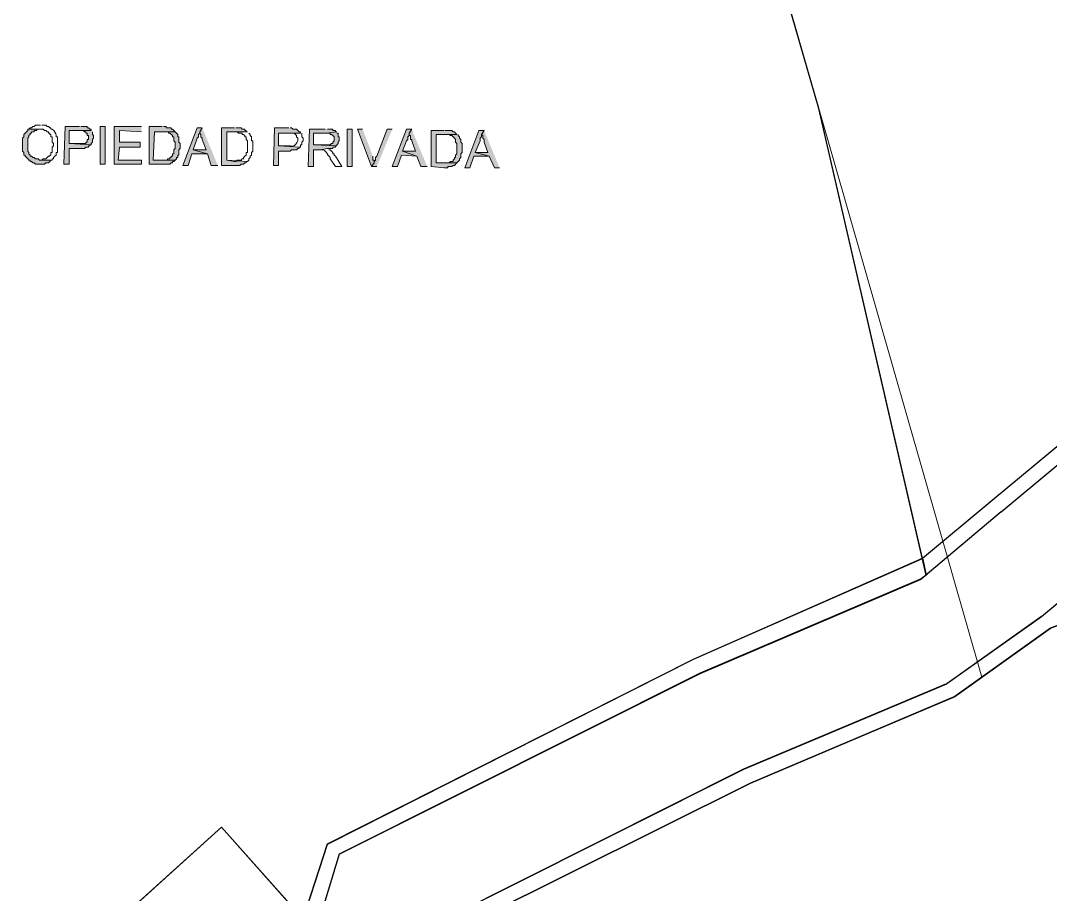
# Model space of a CAD drawing. Header units: millimetres. Extents: x -3 to 3438, y -2371 to 140.
# Drawn here: x 552.11 to 558.4, y 108.44 to 113.78 of the extents above; entities that cross this region are included whole.
import ezdxf

# ---------------------------------------------------------------- set-up
doc = ezdxf.new("R2010")
doc.units = ezdxf.units.MM
doc.layers.add('1- 3', color=3, linetype='Continuous')

msp = doc.modelspace()

# ---------------------------------------------------------------- hatches: boundary and pattern name
at = {"layer": '1- 3'}
for points in [[(552.47, 113.1363), (552.3831, 113.1363), (552.3752, 112.9072), (552.4068, 112.9072), (552.4068, 113.002), (552.5016, 113.002), (552.5095, 113.0099), (552.5253, 113.0099), (552.5253, 113.0178), (552.5332, 113.0178), (552.5332, 113.0257), (552.5411, 113.0257), (552.4068, 113.0336), (552.4068, 113.1126), (552.5411, 113.1126), (552.5411, 113.1205), (552.5332, 113.1205), (552.5253, 113.1284), (552.5174, 113.1284), (552.5174, 113.1363), (552.4779, 113.1363)], [(552.8491, 113.1363), (552.6832, 113.1363), (552.6832, 112.9072), (552.8491, 112.9072), (552.8491, 112.9309), (552.7069, 112.9309), (552.7148, 113.0099), (552.8412, 113.0099), (552.8412, 113.0415), (552.7148, 113.0415), (552.7148, 113.1126), (552.8491, 113.1047)], [(552.9755, 113.1363), (552.8965, 113.1363), (552.8965, 112.9072), (553.0229, 112.9072), (553.0308, 112.9151), (553.0387, 112.9151), (553.0387, 112.923), (553.0466, 112.923), (553.0545, 112.9309), (552.9202, 112.9309), (552.9281, 113.1047), (553.0545, 113.1047), (553.0387, 113.1205), (553.0308, 113.1205), (553.0308, 113.1284), (552.9992, 113.1284), (552.9992, 113.1363), (552.9834, 113.1363)], [(553.2204, 113.1284), (553.1888, 113.1284), (553.1019, 112.8993), (553.1335, 112.8993), (553.1572, 112.9704), (553.252, 112.9704), (553.1651, 112.9941), (553.1888, 113.0652), (553.1967, 113.0731), (553.1967, 113.0889), (553.2046, 113.0968), (553.2046, 113.1047)], [(553.2204, 113.1284), (553.2046, 113.1047), (553.2046, 113.0968), (553.2125, 113.0889), (553.2125, 113.0731), (553.2204, 113.0652), (553.2204, 113.0573), (553.2441, 112.9941), (553.1651, 112.9941), (553.252, 112.9704), (553.2757, 112.8993), (553.3152, 112.8993)], [(553.4178, 113.1284), (553.3389, 113.1284), (553.3389, 112.8993), (553.4494, 112.8993), (553.4573, 112.9072), (553.4731, 112.9072), (553.481, 112.9151), (553.4889, 112.9151), (553.4889, 112.923), (553.4968, 112.923), (553.3705, 112.9309), (553.3705, 113.1047), (553.4968, 113.1047), (553.4889, 113.1047), (553.4889, 113.1126), (553.481, 113.1126), (553.481, 113.1205), (553.4652, 113.1205), (553.4573, 113.1284), (553.4257, 113.1284)], [(553.7496, 113.1284), (553.6627, 113.1284), (553.6548, 112.8993), (553.6864, 112.8993), (553.6864, 112.9862), (553.7575, 112.9862), (553.7654, 112.9941), (553.797, 112.9941), (553.8049, 113.002), (553.8128, 113.002), (553.8128, 113.0099), (553.8207, 113.0099), (553.6864, 113.0178), (553.6864, 113.0968), (553.8207, 113.0968), (553.8207, 113.1047), (553.8128, 113.1047), (553.797, 113.1205), (553.7733, 113.1205), (553.7654, 113.1284), (553.7575, 113.1284)], [(552.1619, 113.1205), (552.154, 113.1205), (552.154, 113.1126), (552.1382, 113.0968), (552.1303, 113.0889), (552.1303, 113.0731), (552.1224, 113.0652), (552.1224, 112.9862), (552.1303, 112.9783), (552.1303, 112.9625), (552.1382, 112.9625), (552.1382, 112.9546), (552.154, 112.9388), (552.1619, 112.9309), (552.1698, 112.9309), (552.1698, 112.923), (552.1777, 112.923), (552.1856, 112.9151), (552.1935, 112.9151), (552.2014, 112.9072), (552.2567, 112.9072), (552.2646, 112.9151), (552.2804, 112.9151), (552.2883, 112.923), (552.2962, 112.9309), (552.3041, 112.9309), (552.2251, 112.9309), (552.2172, 112.9388), (552.2014, 112.9388), (552.1935, 112.9467), (552.1856, 112.9467), (552.1777, 112.9546), (552.1698, 112.9546), (552.1698, 112.9625), (552.1619, 112.9704), (552.1619, 112.9783), (552.154, 112.9862), (552.154, 113.0652), (552.1619, 113.0731), (552.1619, 113.081), (552.1698, 113.0889), (552.1698, 113.0968), (552.1777, 113.0968), (552.1777, 113.1047), (552.1935, 113.1047), (552.1935, 113.1126), (552.2093, 113.1126), (552.2093, 113.1205), (552.233, 113.1205)], [(552.5411, 113.1126), (552.47, 113.1126), (552.4937, 113.1126), (552.5016, 113.1047), (552.5095, 113.1047), (552.5095, 113.0968), (552.5174, 113.0968), (552.5174, 113.081), (552.5253, 113.081), (552.5253, 113.0573), (552.5174, 113.0573), (552.5174, 113.0415), (552.5095, 113.0415), (552.5095, 113.0336), (552.4068, 113.0336), (552.5411, 113.0257), (552.5411, 113.0336), (552.549, 113.0415), (552.549, 113.0573), (552.5569, 113.0652), (552.5569, 113.081), (552.549, 113.0889), (552.549, 113.1047)], [(553.0545, 113.1047), (552.9755, 113.1047), (553.015, 113.1047), (553.015, 113.0968), (553.0229, 113.0968), (553.0387, 113.081), (553.0387, 113.0731), (553.0466, 113.0731), (553.0466, 113.0494), (553.0545, 113.0415), (553.0545, 113.002), (553.0466, 112.9941), (553.0466, 112.9704), (553.0387, 112.9704), (553.0387, 112.9546), (553.0308, 112.9546), (553.0308, 112.9467), (553.0229, 112.9467), (553.0229, 112.9388), (553.0071, 112.9388), (553.0071, 112.9309), (552.9202, 112.9309), (553.0545, 112.9309), (553.0624, 112.9388), (553.0624, 112.9467), (553.0703, 112.9467), (553.0703, 112.9625), (553.0782, 112.9625), (553.0782, 112.9941), (553.0861, 113.002), (553.0861, 113.0336), (553.0782, 113.0415), (553.0782, 113.0731), (553.0703, 113.0731), (553.0703, 113.0889), (553.0624, 113.0968)], [(553.9708, 113.1205), (553.876, 113.1205), (553.8681, 112.8914), (553.8997, 112.8914), (553.8997, 112.9941), (553.9392, 112.9941), (553.9866, 113.002), (554.0182, 113.002), (554.0182, 113.0099), (554.034, 113.0099), (554.034, 113.0178), (554.0419, 113.0178), (553.8997, 113.0257), (553.8997, 113.0968), (553.9787, 113.0968), (554.0419, 113.1047), (554.034, 113.1047), (554.034, 113.1126), (554.0182, 113.1126), (554.0182, 113.1205), (553.9866, 113.1205)], [(554.0419, 113.1047), (553.9787, 113.0968), (554.0024, 113.0968), (554.0024, 113.0889), (554.0103, 113.0889), (554.0182, 113.081), (554.0261, 113.0731), (554.0261, 113.0494), (554.0182, 113.0415), (554.0182, 113.0336), (554.0103, 113.0336), (554.0024, 113.0257), (553.8997, 113.0257), (554.0419, 113.0178), (554.0419, 113.0257), (554.0498, 113.0336), (554.0498, 113.0415), (554.0577, 113.0494), (554.0577, 113.0731), (554.0498, 113.0731), (554.0498, 113.0968), (554.0419, 113.0968)], [(554.1998, 113.1205), (554.1682, 113.1205), (554.2551, 112.8914), (554.2709, 112.9151), (554.2709, 112.9309), (554.263, 112.9309), (554.263, 112.9546)], [(554.3815, 113.1205), (554.3499, 113.1205), (554.2867, 112.9546), (554.2788, 112.9467), (554.2788, 112.9309), (554.2709, 112.923), (554.2709, 112.9151), (554.2551, 112.8914), (554.2867, 112.8914)], [(554.5, 113.1205), (554.4684, 113.1205), (554.3815, 112.8914), (554.4131, 112.8914), (554.4368, 112.9625), (554.5316, 112.9546), (554.4447, 112.9862), (554.4684, 113.0494), (554.4763, 113.0573), (554.4763, 113.0731), (554.4842, 113.081), (554.4842, 113.0968)], [(554.5, 113.1205), (554.4842, 113.0968), (554.4842, 113.081), (554.4921, 113.081), (554.4921, 113.0573), (554.5, 113.0573), (554.5, 113.0494), (554.5237, 112.9862), (554.4447, 112.9862), (554.5316, 112.9546), (554.5553, 112.8914), (554.5948, 112.8914)], [(554.6975, 113.1126), (554.6185, 113.1126), (554.6185, 112.8914), (554.6975, 112.8835), (554.7212, 112.8835), (554.7212, 112.8914), (554.7449, 112.8914), (554.7528, 112.8993), (554.7607, 112.8993), (554.7765, 112.9151), (554.6501, 112.9151), (554.6501, 113.0889), (554.7765, 113.0889), (554.7686, 113.0968), (554.7607, 113.1047), (554.7528, 113.1047), (554.7449, 113.1126), (554.7054, 113.1126)], [(554.7765, 113.0889), (554.6975, 113.0889), (554.7291, 113.0889), (554.737, 113.081), (554.7449, 113.081), (554.7607, 113.0652), (554.7686, 113.0573), (554.7686, 113.0415), (554.7765, 113.0336), (554.7765, 112.9704), (554.7686, 112.9625), (554.7686, 112.9467), (554.7607, 112.9467), (554.7607, 112.9388), (554.7528, 112.9309), (554.7528, 112.923), (554.737, 112.923), (554.7291, 112.9151), (554.6501, 112.9151), (554.7765, 112.9151), (554.7844, 112.923), (554.7923, 112.9309), (554.7923, 112.9388), (554.8002, 112.9467), (554.8002, 112.9704), (554.8081, 112.9783), (554.8081, 113.0336), (554.8002, 113.0415), (554.8002, 113.0573), (554.7923, 113.0652), (554.7923, 113.0731), (554.7844, 113.081), (554.7844, 113.0889)], [(554.9423, 113.1126), (554.9107, 113.1126), (554.8238, 112.8835), (554.8554, 112.8835), (554.8791, 112.9546), (554.9739, 112.9546), (554.887, 112.9783), (554.9186, 113.0494), (554.9186, 113.0652), (554.9265, 113.0731), (554.9265, 113.0889)], [(554.9423, 113.1126), (554.9265, 113.0889), (554.9344, 113.081), (554.9344, 113.0652), (554.9423, 113.0573), (554.9423, 113.0415), (554.966, 112.9783), (554.887, 112.9783), (554.9739, 112.9546), (555.0055, 112.8835), (555.0371, 112.8835)]]:
    msp.add_hatch(color=256, dxfattribs=at).paths.add_polyline_path(points)
h = msp.add_hatch(color=256, dxfattribs=at)
h.dxf.hatch_style = 2
h.paths.add_polyline_path([(552.628, 112.9072), (552.628, 113.1363), (552.5964, 113.1363), (552.5964, 112.9072)])
h = msp.add_hatch(color=256, dxfattribs=at)
h.dxf.hatch_style = 2
h.paths.add_polyline_path([(554.1366, 112.8914), (554.1366, 113.1205), (554.105, 113.1205), (554.105, 112.8914)])

# ---------------------------------------------------------------- linework, layer by layer
at = {"layer": '1- 3', "lineweight": 5}
msp.add_lwpolyline([(554.7607, 121.4775), (554.0656, 125.0478), (553.56, 132.4807), (555.203, 132.2674), (555.6848, 125.1584), (556.6406, 120.2532), (564.7686, 117.5676), (564.5079, 116.9673), (564.342, 116.2642), (564.7054, 116.1695), (564.6185, 112.4491), (558.402, 110.0715), (557.9834, 109.7714), (556.9881, 113.2469), (555.3689, 118.8788), (554.7607, 121.4775)], dxfattribs=at)
at = {"layer": '1- 3', "lineweight": 25}
for points in [[(552.2646, 107.883), (553.3389, 108.8546), (553.8365, 108.2937), (553.9866, 108.7519), (556.222, 109.8814), (557.6201, 110.4975), (556.9881, 113.2463), (556.1746, 116.0583)], [(558.0466, 110.8535), (563.0624, 115.0162)], [(558.1019, 110.7824), (563.1651, 115.0004)], [(553.5838, 106.9517), (553.4258, 107.1334), (554.2789, 107.8996), (554.2789, 108.0812), (556.5301, 109.2108), (557.7702, 109.7321), (558.3468, 110.1429), (563.9077, 114.7716)], [(558.3468, 110.1426), (562.6911, 113.7524)], [(557.6438, 110.3956), (556.9882, 113.2471)], [(564.6185, 112.4486), (558.402, 110.071), (557.8175, 109.6524), (556.5695, 109.1231), (554.3657, 108.0252)], [(557.6201, 110.498), (558.0466, 110.8535)], [(558.1019, 110.7824), (557.6122, 110.3716)], [(557.6438, 110.3956), (557.6122, 110.3719), (556.2615, 109.7953), (554.0577, 108.6894), (553.9234, 108.2471), (553.2283, 107.6152), (553.0546, 107.552), (552.9914, 107.6231), (553.173, 107.6942), (553.8366, 108.2945), (553.9866, 108.7526), (556.222, 109.8822), (557.6201, 110.4983), (557.6438, 110.3956)], [(553.5838, 106.9517), (552.9914, 107.6231), (553.173, 107.6942), (553.8365, 108.2945), (553.9866, 108.7526), (556.222, 109.8822), (557.6201, 110.4983)], [(554.0577, 108.6892), (556.2615, 109.795), (557.6122, 110.3716)], [(558.3468, 110.1426), (557.7701, 109.7318)], [(558.4021, 110.0718), (557.8176, 109.6531), (556.5696, 109.1239), (554.3658, 108.026), (554.4922, 107.9707), (553.6707, 107.2361), (553.5838, 106.9517)], [(554.2788, 108.081), (556.53, 109.2105), (557.7701, 109.7318)], [(553.8365, 108.2943), (553.173, 107.6939), (552.9913, 107.6228), (552.5411, 108.1363), (553.3389, 108.8551), (553.8365, 108.2943)], [(554.0577, 108.6892), (553.9234, 108.2468)]]:
    msp.add_lwpolyline(points, dxfattribs=at)
at = {"layer": '1- 3', "lineweight": 0}
for points in [[(552.47, 113.1363), (552.3831, 113.1363), (552.3752, 112.9072), (552.4068, 112.9072), (552.4068, 113.002), (552.5016, 113.002), (552.5095, 113.0099), (552.5253, 113.0099), (552.5253, 113.0178), (552.5332, 113.0178), (552.5332, 113.0257), (552.5411, 113.0257), (552.4068, 113.0336), (552.4068, 113.1126), (552.5411, 113.1126), (552.5411, 113.1205), (552.5332, 113.1205), (552.5253, 113.1284), (552.5174, 113.1284), (552.5174, 113.1363), (552.4779, 113.1363)], [(552.628, 112.9072), (552.628, 113.1363), (552.5964, 113.1363), (552.5964, 112.9072), (552.628, 112.9072)], [(552.8491, 113.1363), (552.6832, 113.1363), (552.6832, 112.9072), (552.8491, 112.9072), (552.8491, 112.9309), (552.7069, 112.9309), (552.7148, 113.0099), (552.8412, 113.0099), (552.8412, 113.0415), (552.7148, 113.0415), (552.7148, 113.1126), (552.8491, 113.1047)], [(552.9755, 113.1363), (552.8965, 113.1363), (552.8965, 112.9072), (553.0229, 112.9072), (553.0308, 112.9151), (553.0387, 112.9151), (553.0387, 112.923), (553.0466, 112.923), (553.0545, 112.9309), (552.9202, 112.9309), (552.9281, 113.1047), (553.0545, 113.1047), (553.0387, 113.1205), (553.0308, 113.1205), (553.0308, 113.1284), (552.9992, 113.1284), (552.9992, 113.1363), (552.9834, 113.1363)], [(553.2204, 113.1284), (553.1888, 113.1284), (553.1019, 112.8993), (553.1335, 112.8993), (553.1572, 112.9704), (553.252, 112.9704), (553.1651, 112.9941), (553.1888, 113.0652), (553.1967, 113.0731), (553.1967, 113.0889), (553.2046, 113.0968), (553.2046, 113.1047)], [(553.2204, 113.1284), (553.2046, 113.1047), (553.2046, 113.0968), (553.2125, 113.0889), (553.2125, 113.0731), (553.2204, 113.0652), (553.2204, 113.0573), (553.2441, 112.9941), (553.1651, 112.9941), (553.252, 112.9704), (553.2757, 112.8993), (553.3152, 112.8993)], [(553.4178, 113.1284), (553.3389, 113.1284), (553.3389, 112.8993), (553.4494, 112.8993), (553.4573, 112.9072), (553.4731, 112.9072), (553.481, 112.9151), (553.4889, 112.9151), (553.4889, 112.923), (553.4968, 112.923), (553.3705, 112.9309), (553.3705, 113.1047), (553.4968, 113.1047), (553.4889, 113.1047), (553.4889, 113.1126), (553.481, 113.1126), (553.481, 113.1205), (553.4652, 113.1205), (553.4573, 113.1284), (553.4257, 113.1284)], [(553.7496, 113.1284), (553.6627, 113.1284), (553.6548, 112.8993), (553.6864, 112.8993), (553.6864, 112.9862), (553.7575, 112.9862), (553.7654, 112.9941), (553.797, 112.9941), (553.8049, 113.002), (553.8128, 113.002), (553.8128, 113.0099), (553.8207, 113.0099), (553.6864, 113.0178), (553.6864, 113.0968), (553.8207, 113.0968), (553.8207, 113.1047), (553.8128, 113.1047), (553.797, 113.1205), (553.7733, 113.1205), (553.7654, 113.1284), (553.7575, 113.1284)], [(552.1619, 113.1205), (552.154, 113.1205), (552.154, 113.1126), (552.1382, 113.0968), (552.1303, 113.0889), (552.1303, 113.0731), (552.1224, 113.0652), (552.1224, 112.9862), (552.1303, 112.9783), (552.1303, 112.9625), (552.1382, 112.9625), (552.1382, 112.9546), (552.154, 112.9388), (552.1619, 112.9309), (552.1698, 112.9309), (552.1698, 112.923), (552.1777, 112.923), (552.1856, 112.9151), (552.1935, 112.9151), (552.2014, 112.9072), (552.2567, 112.9072), (552.2646, 112.9151), (552.2804, 112.9151), (552.2883, 112.923), (552.2962, 112.9309), (552.3041, 112.9309), (552.2251, 112.9309), (552.2172, 112.9388), (552.2014, 112.9388), (552.1935, 112.9467), (552.1856, 112.9467), (552.1777, 112.9546), (552.1698, 112.9546), (552.1698, 112.9625), (552.1619, 112.9704), (552.1619, 112.9783), (552.154, 112.9862), (552.154, 113.0652), (552.1619, 113.0731), (552.1619, 113.081), (552.1698, 113.0889), (552.1698, 113.0968), (552.1777, 113.0968), (552.1777, 113.1047), (552.1935, 113.1047), (552.1935, 113.1126), (552.2093, 113.1126), (552.2093, 113.1205), (552.233, 113.1205)], [(552.5411, 113.1126), (552.47, 113.1126), (552.4937, 113.1126), (552.5016, 113.1047), (552.5095, 113.1047), (552.5095, 113.0968), (552.5174, 113.0968), (552.5174, 113.081), (552.5253, 113.081), (552.5253, 113.0573), (552.5174, 113.0573), (552.5174, 113.0415), (552.5095, 113.0415), (552.5095, 113.0336), (552.4068, 113.0336), (552.5411, 113.0257), (552.5411, 113.0336), (552.549, 113.0415), (552.549, 113.0573), (552.5569, 113.0652), (552.5569, 113.081), (552.549, 113.0889), (552.549, 113.1047)], [(553.0545, 113.1047), (552.9755, 113.1047), (553.015, 113.1047), (553.015, 113.0968), (553.0229, 113.0968), (553.0387, 113.081), (553.0387, 113.0731), (553.0466, 113.0731), (553.0466, 113.0494), (553.0545, 113.0415), (553.0545, 113.002), (553.0466, 112.9941), (553.0466, 112.9704), (553.0387, 112.9704), (553.0387, 112.9546), (553.0308, 112.9546), (553.0308, 112.9467), (553.0229, 112.9467), (553.0229, 112.9388), (553.0071, 112.9388), (553.0071, 112.9309), (552.9202, 112.9309), (553.0545, 112.9309), (553.0624, 112.9388), (553.0624, 112.9467), (553.0703, 112.9467), (553.0703, 112.9625), (553.0782, 112.9625), (553.0782, 112.9941), (553.0861, 113.002), (553.0861, 113.0336), (553.0782, 113.0415), (553.0782, 113.0731), (553.0703, 113.0731), (553.0703, 113.0889), (553.0624, 113.0968), (553.0545, 113.1047)], [(553.9708, 113.1205), (553.876, 113.1205), (553.8681, 112.8914), (553.8997, 112.8914), (553.8997, 112.9941), (553.9392, 112.9941), (553.9866, 113.002), (554.0182, 113.002), (554.0182, 113.0099), (554.034, 113.0099), (554.034, 113.0178), (554.0419, 113.0178), (553.8997, 113.0257), (553.8997, 113.0968), (553.9787, 113.0968), (554.0419, 113.1047), (554.034, 113.1047), (554.034, 113.1126), (554.0182, 113.1126), (554.0182, 113.1205), (553.9866, 113.1205)], [(554.0419, 113.1047), (553.9787, 113.0968), (554.0024, 113.0968), (554.0024, 113.0889), (554.0103, 113.0889), (554.0182, 113.081), (554.0261, 113.0731), (554.0261, 113.0494), (554.0182, 113.0415), (554.0182, 113.0336), (554.0103, 113.0336), (554.0024, 113.0257), (553.8997, 113.0257), (554.0419, 113.0178), (554.0419, 113.0257), (554.0498, 113.0336), (554.0498, 113.0415), (554.0577, 113.0494), (554.0577, 113.0731), (554.0498, 113.0731), (554.0498, 113.0968), (554.0419, 113.0968)], [(554.1366, 112.8914), (554.1366, 113.1205), (554.105, 113.1205), (554.105, 112.8914), (554.1366, 112.8914)], [(554.1998, 113.1205), (554.1682, 113.1205), (554.2551, 112.8914), (554.2709, 112.9151), (554.2709, 112.9309), (554.263, 112.9309), (554.263, 112.9546)], [(554.3815, 113.1205), (554.3499, 113.1205), (554.2867, 112.9546), (554.2788, 112.9467), (554.2788, 112.9309), (554.2709, 112.923), (554.2709, 112.9151), (554.2551, 112.8914), (554.2867, 112.8914)], [(554.5, 113.1205), (554.4684, 113.1205), (554.3815, 112.8914), (554.4131, 112.8914), (554.4368, 112.9625), (554.5316, 112.9546), (554.4447, 112.9862), (554.4684, 113.0494), (554.4763, 113.0573), (554.4763, 113.0731), (554.4842, 113.081), (554.4842, 113.0968)], [(554.5, 113.1205), (554.4842, 113.0968), (554.4842, 113.081), (554.4921, 113.081), (554.4921, 113.0573), (554.5, 113.0573), (554.5, 113.0494), (554.5237, 112.9862), (554.4447, 112.9862), (554.5316, 112.9546), (554.5553, 112.8914), (554.5948, 112.8914)], [(554.6975, 113.1126), (554.6185, 113.1126), (554.6185, 112.8914), (554.6975, 112.8835), (554.7212, 112.8835), (554.7212, 112.8914), (554.7449, 112.8914), (554.7528, 112.8993), (554.7607, 112.8993), (554.7765, 112.9151), (554.6501, 112.9151), (554.6501, 113.0889), (554.7765, 113.0889), (554.7686, 113.0968), (554.7607, 113.1047), (554.7528, 113.1047), (554.7449, 113.1126), (554.7054, 113.1126)], [(554.7765, 113.0889), (554.6975, 113.0889), (554.7291, 113.0889), (554.737, 113.081), (554.7449, 113.081), (554.7607, 113.0652), (554.7686, 113.0573), (554.7686, 113.0415), (554.7765, 113.0336), (554.7765, 112.9704), (554.7686, 112.9625), (554.7686, 112.9467), (554.7607, 112.9467), (554.7607, 112.9388), (554.7528, 112.9309), (554.7528, 112.923), (554.737, 112.923), (554.7291, 112.9151), (554.6501, 112.9151), (554.7765, 112.9151), (554.7844, 112.923), (554.7923, 112.9309), (554.7923, 112.9388), (554.8002, 112.9467), (554.8002, 112.9704), (554.8081, 112.9783), (554.8081, 113.0336), (554.8002, 113.0415), (554.8002, 113.0573), (554.7923, 113.0652), (554.7923, 113.0731), (554.7844, 113.081), (554.7844, 113.0889)], [(554.9423, 113.1126), (554.9107, 113.1126), (554.8238, 112.8835), (554.8554, 112.8835), (554.8791, 112.9546), (554.9739, 112.9546), (554.887, 112.9783), (554.9186, 113.0494), (554.9186, 113.0652), (554.9265, 113.0731), (554.9265, 113.0889)], [(554.9423, 113.1126), (554.9265, 113.0889), (554.9344, 113.081), (554.9344, 113.0652), (554.9423, 113.0573), (554.9423, 113.0415), (554.966, 112.9783), (554.887, 112.9783), (554.9739, 112.9546), (555.0055, 112.8835), (555.0371, 112.8835)]]:
    msp.add_lwpolyline(points, dxfattribs=at)
at = {"layer": '1- 3', "lineweight": 25}
for points, knots in [([(583.9234, 38.9024), (583.9234, 38.9024), (583.9234, 137.7493), (583.9234, 137.7493), (583.9192, 138.052), (583.6778, 138.2815), (583.3784, 138.2864), (583.3784, 138.2864), (541.9329, 138.2864), (541.9329, 138.2864)], [0, 0, 0, 0, 1, 1, 1, 2, 2, 2, 3, 3, 3, 3]), ([(563.9155, 131.1142), (563.9155, 131.1142), (566.3799, 127.0067), (566.3799, 127.0067), (566.3799, 127.0067), (568.7812, 123.0099), (568.7812, 123.0099), (568.7812, 123.0099), (570.4084, 120.4586), (570.4084, 120.4586), (570.4084, 120.4586), (572.2251, 117.4333), (572.2251, 117.4333), (572.2251, 117.4333), (572.4068, 117.1015), (572.4068, 117.1015), (572.4068, 117.1015), (572.8886, 116.6513), (572.8886, 116.6513), (572.8886, 116.6513), (574.6896, 111.4775), (574.6896, 111.4775), (574.6896, 111.4775), (564.6185, 112.4491), (564.6185, 112.4491), (564.6185, 112.4491), (558.402, 110.0715), (558.402, 110.0715), (558.402, 110.0715), (557.8175, 109.6529), (557.8175, 109.6529), (557.8175, 109.6529), (556.5695, 109.1236), (556.5695, 109.1236), (556.5695, 109.1236), (554.3657, 108.0257), (554.3657, 108.0257), (554.3657, 108.0257), (554.8554, 107.8124), (554.8554, 107.8124), (554.8554, 107.8124), (554.8791, 107.7966), (554.8791, 107.7966), (554.8791, 107.7966), (555.1635, 107.4886), (555.1635, 107.4886), (555.1635, 107.4886), (555.3136, 107.2674), (555.3136, 107.2674), (555.3136, 107.2674), (555.3768, 107.1489), (555.3768, 107.1489), (555.3768, 107.1489), (557.2409, 102.7571), (557.2409, 102.7571), (557.2409, 102.7571), (556.9013, 102.7097), (556.9013, 102.7097), (556.9013, 102.7097), (556.7986, 102.6386), (556.7986, 102.6386), (556.7986, 102.6386), (556.5695, 102.5755), (556.5695, 102.5755), (556.5695, 102.5755), (556.372, 102.7966), (556.372, 102.7966), (556.372, 102.7966), (555.8744, 103.4364), (555.8744, 103.4364), (555.8744, 103.4364), (553.4573, 106.5249), (553.4573, 106.5249), (553.4573, 106.5249), (552.6358, 107.4491), (552.6358, 107.4491), (551.6656, 108.6175), (550.5888, 109.6971), (549.6501, 110.893), (549.6501, 110.893), (548.8839, 111.9436), (548.8839, 111.9436), (548.8839, 111.9436), (548.4573, 112.7018), (548.4573, 112.7018), (548.4573, 112.7018), (548.2994, 112.9783), (548.2994, 112.9783), (548.2994, 112.9783), (547.7069, 114.1473), (547.7069, 114.1473), (547.7069, 114.1473), (547.699, 114.1552), (547.699, 114.1552), (547.699, 114.1552), (549.421, 114.7477), (549.421, 114.7477), (549.421, 114.7477), (549.1998, 115.427), (549.1998, 115.427), (549.1998, 115.427), (549.0261, 115.9483), (549.0261, 115.9483), (549.0261, 115.9483), (553.2994, 117.4096), (553.2994, 117.4096), (553.2994, 117.4096), (551.9407, 121.438), (551.9407, 121.438), (551.9407, 121.438), (554.7607, 121.4775), (554.7607, 121.4775), (554.7607, 121.4775), (554.0655, 125.0478), (554.0655, 125.0478), (554.0655, 125.0478), (553.56, 132.4807), (553.56, 132.4807), (553.56, 132.4807), (559.2551, 131.7303), (559.2551, 131.7303), (559.2551, 131.7303), (563.9155, 131.1142), (563.9155, 131.1142)], [0, 0, 0, 0, 1, 1, 1, 2, 2, 2, 3, 3, 3, 4, 4, 4, 5, 5, 5, 6, 6, 6, 7, 7, 7, 8, 8, 8, 9, 9, 9, 10, 10, 10, 11, 11, 11, 12, 12, 12, 13, 13, 13, 14, 14, 14, 15, 15, 15, 16, 16, 16, 17, 17, 17, 18, 18, 18, 19, 19, 19, 20, 20, 20, 21, 21, 21, 22, 22, 22, 23, 23, 23, 24, 24, 24, 25, 25, 25, 26, 26, 26, 27, 27, 27, 28, 28, 28, 29, 29, 29, 30, 30, 30, 31, 31, 31, 32, 32, 32, 33, 33, 33, 34, 34, 34, 35, 35, 35, 36, 36, 36, 37, 37, 37, 38, 38, 38, 39, 39, 39, 40, 40, 40, 41, 41, 41, 41])]:
    msp.add_open_spline(points, degree=3, knots=knots, dxfattribs=at)
at = {"layer": '1- 3', "lineweight": 0}
for points, knots in [([(552.233, 113.1442), (552.233, 113.1442), (552.2014, 113.1442), (552.2014, 113.1442), (552.2014, 113.1442), (552.1935, 113.1363), (552.1935, 113.1363), (552.1935, 113.1363), (552.1856, 113.1363), (552.1856, 113.1363), (552.1856, 113.1363), (552.1777, 113.1284), (552.1777, 113.1284), (552.1777, 113.1284), (552.1698, 113.1284), (552.1698, 113.1284), (552.1698, 113.1284), (552.1619, 113.1205), (552.1619, 113.1205), (552.1619, 113.1205), (552.2488, 113.1205), (552.2488, 113.1205), (552.2488, 113.1205), (552.2567, 113.1126), (552.2567, 113.1126), (552.2567, 113.1126), (552.2646, 113.1126), (552.2646, 113.1126), (552.2646, 113.1126), (552.2725, 113.1047), (552.2725, 113.1047), (552.2725, 113.1047), (552.2804, 113.1047), (552.2804, 113.1047), (552.2804, 113.1047), (552.2804, 113.0968), (552.2804, 113.0968), (552.2804, 113.0968), (552.2883, 113.0968), (552.2883, 113.0968), (552.2883, 113.0968), (552.2883, 113.0889), (552.2883, 113.0889), (552.2883, 113.0889), (552.2962, 113.0889), (552.2962, 113.0889), (552.2962, 113.0889), (552.2962, 113.0731), (552.2962, 113.0731), (552.2962, 113.0731), (552.3041, 113.0731), (552.3041, 113.0731), (552.3041, 113.0731), (552.3041, 113.0415), (552.3041, 113.0415), (552.3041, 113.0415), (552.312, 113.0336), (552.312, 113.0336), (552.312, 113.0336), (552.312, 113.0178), (552.312, 113.0178), (552.312, 113.0178), (552.3041, 113.0099), (552.3041, 113.0099), (552.3041, 113.0099), (552.3041, 112.9783), (552.3041, 112.9783), (552.3041, 112.9783), (552.2962, 112.9783), (552.2962, 112.9783), (552.2962, 112.9783), (552.2962, 112.9625), (552.2962, 112.9625), (552.2962, 112.9625), (552.2883, 112.9625), (552.2883, 112.9625), (552.2883, 112.9625), (552.2883, 112.9546), (552.2883, 112.9546), (552.2883, 112.9546), (552.2804, 112.9546), (552.2804, 112.9546), (552.2804, 112.9546), (552.2725, 112.9467), (552.2725, 112.9467), (552.2725, 112.9467), (552.2646, 112.9388), (552.2646, 112.9388), (552.2646, 112.9388), (552.2488, 112.9388), (552.2488, 112.9388), (552.2488, 112.9388), (552.2409, 112.9309), (552.2409, 112.9309), (552.2409, 112.9309), (552.233, 112.9309), (552.233, 112.9309), (552.233, 112.9309), (552.3041, 112.9309), (552.3041, 112.9309), (552.3041, 112.9309), (552.3041, 112.9388), (552.3041, 112.9388), (552.3041, 112.9388), (552.312, 112.9388), (552.312, 112.9388), (552.312, 112.9388), (552.312, 112.9467), (552.312, 112.9467), (552.312, 112.9467), (552.3199, 112.9546), (552.3199, 112.9546), (552.3199, 112.9546), (552.3278, 112.9625), (552.3278, 112.9625), (552.3278, 112.9625), (552.3278, 112.9783), (552.3278, 112.9783), (552.3278, 112.9783), (552.3357, 112.9783), (552.3357, 112.9783), (552.3357, 112.9783), (552.3357, 112.9862), (552.3357, 112.9862), (552.3357, 113.0125), (552.3357, 113.0389), (552.3357, 113.0652), (552.3357, 113.0652), (552.3357, 113.0731), (552.3357, 113.0731), (552.3357, 113.0731), (552.3278, 113.0731), (552.3278, 113.0731), (552.3278, 113.0731), (552.3278, 113.081), (552.3278, 113.081), (552.3256, 113.096), (552.3163, 113.1097), (552.3041, 113.1205), (552.3041, 113.1205), (552.2962, 113.1205), (552.2962, 113.1205), (552.2962, 113.1205), (552.2962, 113.1284), (552.2962, 113.1284), (552.2962, 113.1284), (552.2883, 113.1284), (552.2883, 113.1284), (552.2883, 113.1284), (552.2804, 113.1363), (552.2804, 113.1363), (552.2804, 113.1363), (552.2725, 113.1363), (552.2725, 113.1363), (552.2725, 113.1363), (552.2646, 113.1442), (552.2646, 113.1442), (552.2646, 113.1442), (552.2409, 113.1442), (552.2409, 113.1442)], [0, 0, 0, 0, 1, 1, 1, 2, 2, 2, 3, 3, 3, 4, 4, 4, 5, 5, 5, 6, 6, 6, 7, 7, 7, 8, 8, 8, 9, 9, 9, 10, 10, 10, 11, 11, 11, 12, 12, 12, 13, 13, 13, 14, 14, 14, 15, 15, 15, 16, 16, 16, 17, 17, 17, 18, 18, 18, 19, 19, 19, 20, 20, 20, 21, 21, 21, 22, 22, 22, 23, 23, 23, 24, 24, 24, 25, 25, 25, 26, 26, 26, 27, 27, 27, 28, 28, 28, 29, 29, 29, 30, 30, 30, 31, 31, 31, 32, 32, 32, 33, 33, 33, 34, 34, 34, 35, 35, 35, 36, 36, 36, 37, 37, 37, 38, 38, 38, 39, 39, 39, 40, 40, 40, 41, 41, 41, 42, 42, 42, 43, 43, 43, 44, 44, 44, 45, 45, 45, 46, 46, 46, 47, 47, 47, 48, 48, 48, 49, 49, 49, 50, 50, 50, 51, 51, 51, 52, 52, 52, 53, 53, 53, 53]), ([(553.4968, 113.1047), (553.4968, 113.1047), (553.4178, 113.1047), (553.4178, 113.1047), (553.4178, 113.1047), (553.4336, 113.1047), (553.4336, 113.1047), (553.4336, 113.1047), (553.4415, 113.0968), (553.4415, 113.0968), (553.4415, 113.0968), (553.4652, 113.0968), (553.4652, 113.0968), (553.4652, 113.0968), (553.4652, 113.0889), (553.4652, 113.0889), (553.4652, 113.0889), (553.4731, 113.0889), (553.4731, 113.0889), (553.4731, 113.0889), (553.481, 113.081), (553.481, 113.081), (553.481, 113.081), (553.481, 113.0731), (553.481, 113.0731), (553.481, 113.0731), (553.4889, 113.0731), (553.4889, 113.0731), (553.4889, 113.0731), (553.4889, 113.0573), (553.4889, 113.0573), (553.4889, 113.0573), (553.4968, 113.0494), (553.4968, 113.0494), (553.4968, 113.0494), (553.4968, 112.9783), (553.4968, 112.9783), (553.4968, 112.9783), (553.4889, 112.9783), (553.4889, 112.9783), (553.4889, 112.9783), (553.4889, 112.9625), (553.4889, 112.9625), (553.4889, 112.9625), (553.481, 112.9546), (553.481, 112.9546), (553.481, 112.9546), (553.4731, 112.9467), (553.4731, 112.9467), (553.4731, 112.9467), (553.4731, 112.9388), (553.4731, 112.9388), (553.4731, 112.9388), (553.4652, 112.9388), (553.4652, 112.9388), (553.4652, 112.9388), (553.4573, 112.9309), (553.4573, 112.9309), (553.4573, 112.9309), (553.4336, 112.9309), (553.4336, 112.9309), (553.4336, 112.9309), (553.4257, 112.923), (553.4257, 112.923), (553.4257, 112.923), (553.4178, 112.923), (553.4178, 112.923), (553.4178, 112.923), (553.3705, 112.9309), (553.3705, 112.9309), (553.3705, 112.9309), (553.4968, 112.923), (553.4968, 112.923), (553.4968, 112.923), (553.5047, 112.9309), (553.5047, 112.9309), (553.5047, 112.9309), (553.5047, 112.9388), (553.5047, 112.9388), (553.5047, 112.9388), (553.5126, 112.9467), (553.5126, 112.9467), (553.5126, 112.9467), (553.5126, 112.9546), (553.5126, 112.9546), (553.5126, 112.9546), (553.5205, 112.9625), (553.5205, 112.9625), (553.5205, 112.9625), (553.5205, 112.9783), (553.5205, 112.9783), (553.5205, 112.9783), (553.5284, 112.9862), (553.5284, 112.9862), (553.5284, 113.002), (553.5284, 113.0178), (553.5284, 113.0336), (553.5284, 113.0336), (553.5284, 113.0494), (553.5284, 113.0494), (553.5284, 113.0494), (553.5205, 113.0494), (553.5205, 113.0494), (553.5205, 113.0494), (553.5205, 113.0731), (553.5205, 113.0731), (553.5205, 113.0731), (553.5126, 113.081), (553.5126, 113.081), (553.5126, 113.081), (553.5126, 113.0889), (553.5126, 113.0889), (553.5126, 113.0889), (553.5047, 113.0968), (553.5047, 113.0968)], [0, 0, 0, 0, 1, 1, 1, 2, 2, 2, 3, 3, 3, 4, 4, 4, 5, 5, 5, 6, 6, 6, 7, 7, 7, 8, 8, 8, 9, 9, 9, 10, 10, 10, 11, 11, 11, 12, 12, 12, 13, 13, 13, 14, 14, 14, 15, 15, 15, 16, 16, 16, 17, 17, 17, 18, 18, 18, 19, 19, 19, 20, 20, 20, 21, 21, 21, 22, 22, 22, 23, 23, 23, 24, 24, 24, 25, 25, 25, 26, 26, 26, 27, 27, 27, 28, 28, 28, 29, 29, 29, 30, 30, 30, 31, 31, 31, 32, 32, 32, 33, 33, 33, 34, 34, 34, 35, 35, 35, 36, 36, 36, 37, 37, 37, 38, 38, 38, 38]), ([(553.8207, 113.0968), (553.8207, 113.0968), (553.7496, 113.0968), (553.7496, 113.0968), (553.7496, 113.0968), (553.7812, 113.0968), (553.7812, 113.0968), (553.7812, 113.0968), (553.797, 113.081), (553.797, 113.081), (553.797, 113.081), (553.797, 113.0731), (553.797, 113.0731), (553.797, 113.0731), (553.8049, 113.0652), (553.8049, 113.0652), (553.8049, 113.0652), (553.8049, 113.0494), (553.8049, 113.0494), (553.7872, 113.0275), (553.7949, 113.0137), (553.7575, 113.0178), (553.7575, 113.0178), (553.6864, 113.0178), (553.6864, 113.0178), (553.6864, 113.0178), (553.8207, 113.0099), (553.8207, 113.0099), (553.8207, 113.0099), (553.8207, 113.0257), (553.8207, 113.0257), (553.8207, 113.0257), (553.8286, 113.0257), (553.8286, 113.0257), (553.8286, 113.0257), (553.8286, 113.0415), (553.8286, 113.0415), (553.8286, 113.0415), (553.8365, 113.0494), (553.8365, 113.0494), (553.8365, 113.0494), (553.8365, 113.0652), (553.8365, 113.0652), (553.8365, 113.0652), (553.8286, 113.0731), (553.8286, 113.0731), (553.8286, 113.0731), (553.8286, 113.0968), (553.8286, 113.0968)], [0, 0, 0, 0, 1, 1, 1, 2, 2, 2, 3, 3, 3, 4, 4, 4, 5, 5, 5, 6, 6, 6, 7, 7, 7, 8, 8, 8, 9, 9, 9, 10, 10, 10, 11, 11, 11, 12, 12, 12, 13, 13, 13, 14, 14, 14, 15, 15, 15, 16, 16, 16, 16]), ([(553.9866, 113.002), (553.9866, 113.002), (553.9392, 112.9941), (553.9392, 112.9941), (553.9392, 112.9941), (553.9471, 112.9941), (553.9471, 112.9941), (553.9733, 112.9966), (553.9639, 112.9888), (553.9866, 112.9704), (553.9866, 112.9704), (553.9866, 112.9625), (553.9866, 112.9625), (553.9866, 112.9625), (553.9945, 112.9625), (553.9945, 112.9625), (553.9945, 112.9625), (553.9945, 112.9546), (553.9945, 112.9546), (553.9945, 112.9546), (554.0024, 112.9467), (554.0024, 112.9467), (554.0024, 112.9467), (554.0024, 112.9388), (554.0024, 112.9388), (554.0024, 112.9388), (554.034, 112.8914), (554.034, 112.8914), (554.034, 112.8914), (554.0735, 112.8914), (554.0735, 112.8914), (554.0735, 112.8914), (554.034, 112.9546), (554.034, 112.9546), (554.034, 112.9546), (554.0261, 112.9625), (554.0261, 112.9625), (554.0261, 112.9625), (554.0261, 112.9704), (554.0261, 112.9704), (554.0261, 112.9704), (554.0182, 112.9704), (554.0182, 112.9704), (554.0182, 112.9704), (554.0182, 112.9783), (554.0182, 112.9783), (554.0182, 112.9783), (554.0103, 112.9862), (554.0103, 112.9862), (554.0103, 112.9862), (554.0024, 112.9941), (554.0024, 112.9941), (554.0024, 112.9941), (553.9945, 112.9941), (553.9945, 112.9941)], [0, 0, 0, 0, 1, 1, 1, 2, 2, 2, 3, 3, 3, 4, 4, 4, 5, 5, 5, 6, 6, 6, 7, 7, 7, 8, 8, 8, 9, 9, 9, 10, 10, 10, 11, 11, 11, 12, 12, 12, 13, 13, 13, 14, 14, 14, 15, 15, 15, 16, 16, 16, 17, 17, 17, 18, 18, 18, 18])]:
    msp.add_open_spline(points, degree=3, knots=knots, dxfattribs=at)

doc.saveas('drawing.dxf')
